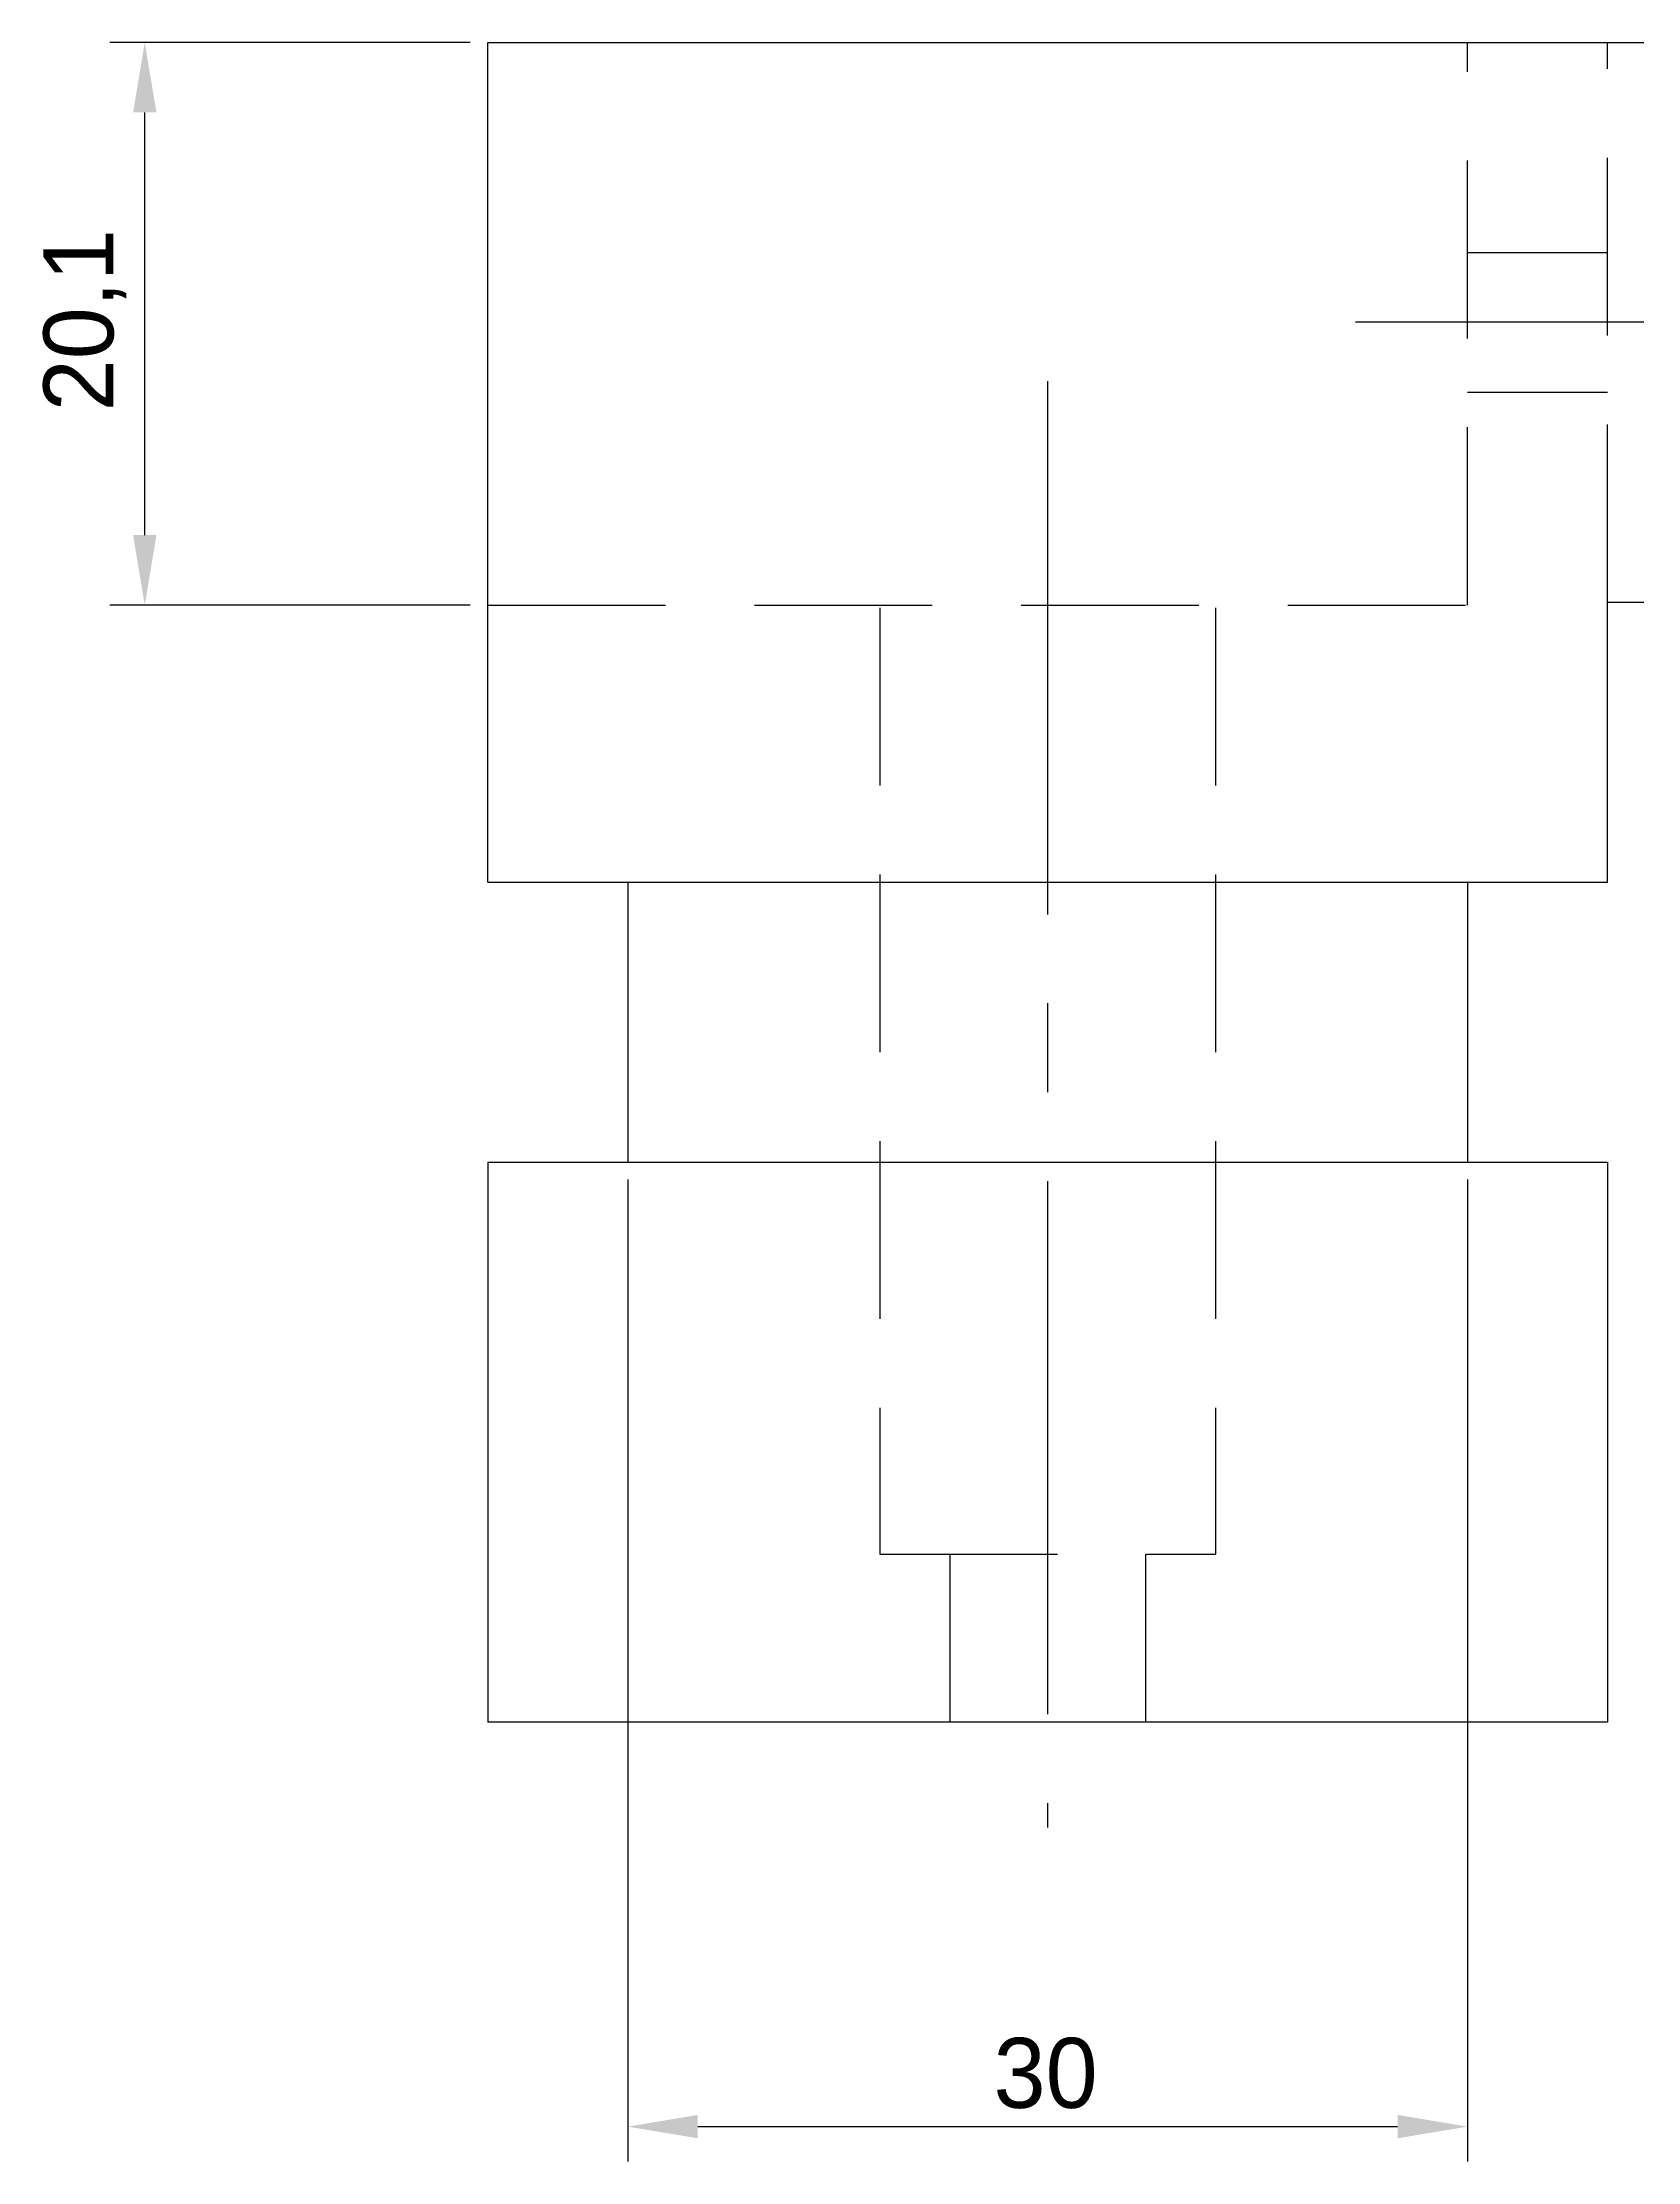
# Model space of a CAD drawing. Extents: x -37 to 181, y -12 to 208.
# Drawn here: x 74.1 to 131.1, y 114.3 to 190 of the extents above; entities that cross this region are included whole.
import ezdxf

# ---------------------------------------------------------------- set-up
doc = ezdxf.new("R2010")
doc.units = 0
doc.linetypes.add('CENTER2', pattern=[28.575, 19.05, -3.175, 3.175, -3.175])
doc.linetypes.add('DASHED2', pattern=[9.525, 6.35, -3.175])
doc.layers.get('0').update_dxf_attribs({"linetype": 'CONTINUOUS'})
doc.layers.get('DEFPOINTS').update_dxf_attribs({"linetype": 'CONTINUOUS'})
for name, color, linetype in [('A', 10, 'CONTINUOUS'), ('B', 40, 'DASHED2'), ('DIM', 144, 'CONTINUOUS'), ('E', 102, 'CENTER2')]:
    doc.layers.add(name, color=color, linetype=linetype)
doc.dimstyles.get("Standard").update_dxf_attribs({"dimtxt": 0.18, "dimasz": 0.18, "dimexe": 0.18, "dimexo": 0.0625, "dimgap": 0.09, "dimtad": 0, "dimtih": 1, "dimtoh": 1, "dimzin": 0, "dimcen": 0.09, "dimazin": 3, "dimtfac": 1, "dimtofl": 0, "dimtmove": 0, "dimatfit": 3})

# ---------------------------------------------------------------- blocks, each defined once
blk = doc.blocks.new('*U71')
at = {"layer": 'DIM', "color": 0}
blk.add_text('30', height=2.5, dxfattribs=at).set_placement((108.068, 116.217))
blk = doc.blocks.new('*D30')
at = {"layer": 'DEFPOINTS', "color": 0}
for p in [(95, 150), (125, 150), (125, 115.547)]:
    blk.add_point(p, dxfattribs=at)
at = {"layer": 'DIM', "color": 0}
for p, q in [((95, 149.375), (95, 114.297)), ((125, 149.375), (125, 114.297)), ((97.5, 115.547), (122.5, 115.547))]:
    blk.add_line(p, q, dxfattribs=at)
for points in [[(97.5, 115.964), (97.5, 115.131), (95, 115.547)], [(122.5, 115.964), (122.5, 115.131), (125, 115.547)]]:
    blk.add_solid(points, dxfattribs=at)
blk.add_blockref('*U71', (0, 0))
blk = doc.blocks.new('*U73')
at = {"layer": 'DIM', "color": 0}
blk.add_text('20,1', height=2.5, rotation=90, dxfattribs=at).set_placement((76.628, 176.821))
blk = doc.blocks.new('*D33')
at = {"layer": 'DEFPOINTS', "color": 0}
for p in [(77.747, 190), (90, 190), (90, 169.9)]:
    blk.add_point(p, dxfattribs=at)
at = {"layer": 'DIM', "color": 0}
for p, q in [((89.375, 190), (76.497, 190)), ((77.747, 172.4), (77.747, 187.5)), ((89.375, 169.9), (76.497, 169.9))]:
    blk.add_line(p, q, dxfattribs=at)
for points in [[(77.33, 187.5), (78.164, 187.5), (77.747, 190)], [(77.33, 172.4), (78.164, 172.4), (77.747, 169.9)]]:
    blk.add_solid(points, dxfattribs=at)
blk.add_blockref('*U73', (0, 0))

msp = doc.modelspace()

# ---------------------------------------------------------------- linework, layer by layer
at = {"layer": 'A'}
for p, q in [((90, 160), (90, 190)), ((90, 190), (170, 190)), ((130, 160), (130, 170)), ((130, 170), (170, 170)), ((90, 160), (130, 160)), ((95, 160), (95, 150)), ((125, 160), (125, 150)), ((90, 150), (90, 130)), ((90, 150), (130, 150)), ((130, 150), (130, 130)), ((130, 130), (90, 130))]:
    msp.add_line(p, q, dxfattribs=at)
at = {"layer": 'B'}
for p, q in [((125, 169.9), (125, 190)), ((130, 170), (130, 190)), ((125, 182.5), (130, 182.5)), ((125, 177.5), (130, 177.5)), ((90, 169.9), (125, 169.9)), ((104, 169.8), (104, 136)), ((116, 169.8), (116, 136)), ((104, 136), (116, 136)), ((106.5, 136), (106.5, 130)), ((113.5, 136), (113.5, 130))]:
    msp.add_line(p, q, dxfattribs=at)
at = {"layer": 'E'}
for p, q in [((168, 180), (121, 180)), ((110, 177.9), (110, 126.232))]:
    msp.add_line(p, q, dxfattribs=at)

# ---------------------------------------------------------------- dimensions: what is measured, and where the dimension line sits
at = {"layer": 'DIM'}
dim = msp.add_linear_dim(base=(77.747, 190), p1=(90, 169.9), p2=(90, 190), angle=90, dimstyle='Standard', dxfattribs=at)
dim.commit()
dim.dimension.update_dxf_attribs({"geometry": '*D33', "text_midpoint": (75.62, 179.95)})
dim = msp.add_linear_dim(base=(125, 115.547), p1=(95, 150), p2=(125, 150), dimstyle='Standard', dxfattribs=at)
dim.commit()
dim.dimension.update_dxf_attribs({"geometry": '*D30', "text_midpoint": (110, 115.547), "dimtype": 128})

doc.saveas('drawing.dxf')
